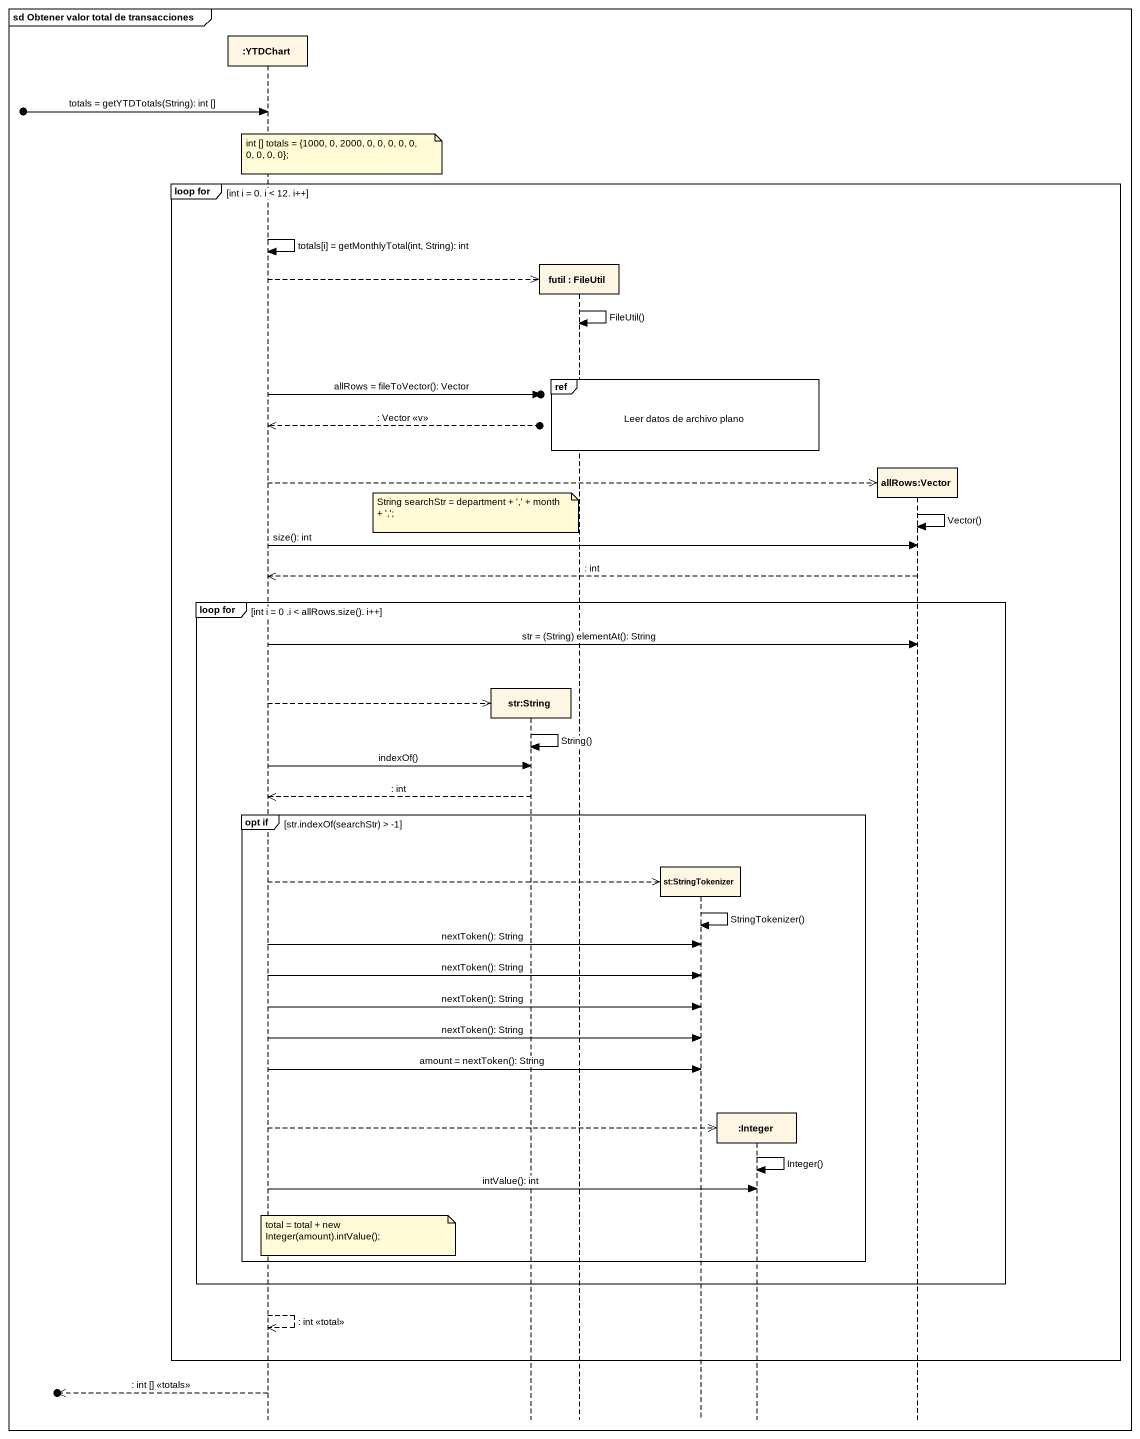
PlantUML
@startuml
mainframe sd Obtener valor total de transacciones
hide footbox
participant ":YTDChart" as YTDChart
participant "str:String" as str_String
participant "futil : FileUtil" as futil
participant "st:StringTokenizer" as st_StringTokenizer
participant ":Integer" as Integer
participant "allRows:Vector" as allRows_Vector

[o-> YTDChart : totals = getYTDTotals(String): int []
note over YTDChart : int [] totals = {1000, 0, 2000, 0, 0, 0, 0, 0, 0, 0, 0, 0};
group loop for [int i = 0. i < 12. i++]
  YTDChart -> YTDChart : totals[i] = getMonthlyTotal(int, String): int
  YTDChart -->> futil **
  futil -> futil : FileUtil()
  ref over futil, st_StringTokenizer, Integer : Leer datos de archivo plano
  YTDChart ->o] : allRows = fileToVector(): Vector
  YTDChart <<--o] : : Vector <<v>>
  YTDChart -->> allRows_Vector **
  note over str_String : String searchStr = department + ',' + month + ',';
  allRows_Vector -> allRows_Vector : Vector()
  YTDChart -> allRows_Vector : size(): int
  allRows_Vector -->> YTDChart : : int
  group loop for [int i = 0 .i < allRows.size(). i++]
    YTDChart -> allRows_Vector : str = (String) elementAt(): String
    YTDChart -->> str_String **
    str_String -> str_String : String()
    YTDChart -> str_String : indexOf()
    str_String -->> YTDChart : : int
    group opt if [str.indexOf(searchStr) > -1]
      YTDChart -->> st_StringTokenizer **
      st_StringTokenizer -> st_StringTokenizer : StringTokenizer()
      YTDChart -> st_StringTokenizer : nextToken(): String
      YTDChart -> st_StringTokenizer : nextToken(): String
      YTDChart -> st_StringTokenizer : nextToken(): String
      YTDChart -> st_StringTokenizer : nextToken(): String
      YTDChart -> st_StringTokenizer : amount = nextToken(): String
      YTDChart -->> Integer **
      Integer -> Integer : Integer()
      YTDChart -> Integer : intValue(): int
      note over YTDChart : total = total + new Integer(amount).intValue();
    end
  end
  YTDChart -->> YTDChart : : int <<total>>
end
[o<<-- YTDChart : : int [] <<totals>>
@enduml
